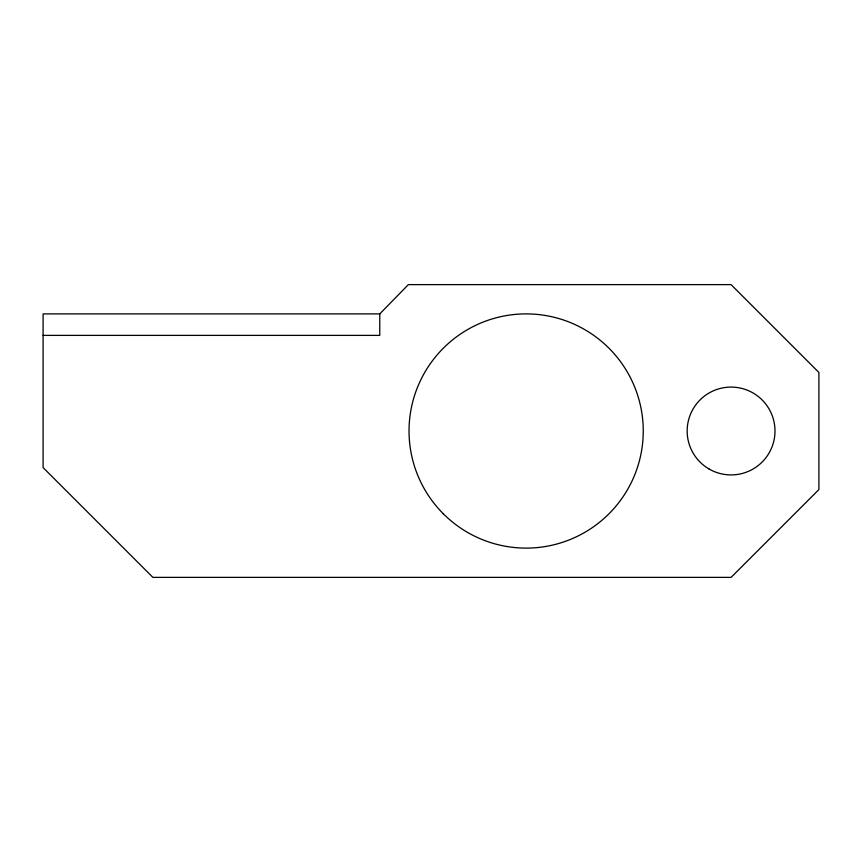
<?xml version="1.0" encoding="UTF-8"?>
<svg xmlns="http://www.w3.org/2000/svg" width="862" height="862" viewBox="0 0 862 862"><rect width="100%" height="100%" fill="white"/><g stroke="black" fill="none" stroke-linecap="round" stroke-linejoin="round"><path stroke-width="1.29" d="M379.765 313.897L408.383 284.622L731.073 284.622L818.9 372.449L818.9 489.551L731.073 577.378L152.886 577.378L43.1 467.592L43.1 313.897L379.765 313.897L379.765 335.383L43.1 335.383M443.337 513.806A117.103 117.103 0 0 0 639.259 461.31A117.103 117.103 0 0 0 495.833 317.884A117.103 117.103 0 0 0 443.337 513.806M709.114 469.025A43.908 43.908 0 0 0 774.992 431A43.908 43.908 0 0 0 709.114 392.975A43.908 43.908 0 0 0 709.114 469.025"/></g></svg>
